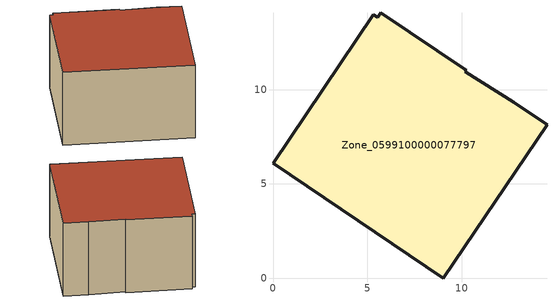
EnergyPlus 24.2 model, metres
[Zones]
Zone_0599100000077797
 floor ground (C_G): 10.18,10.93 12.76,9.31 14.51,8.13 9.02,0 0,6.1 5.32,13.97 5.55,13.82 5.71,14.07 10.24,11.02 z0.9
 wall outside (C_F): 5.32,13.97 0,6.1 9.02,0 14.51,8.13 12.76,9.31 10.18,10.93 10.24,11.02 5.71,14.07 5.55,13.82 5.32,13.97 z0.9:7.73
 roof outside (C_R): 12.76,9.31 10.18,10.93 10.24,11.02 5.71,14.07 5.55,13.82 5.32,13.97 0,6.1 9.02,0 14.51,8.13 z7.73
[BUILDING]
Pand.0599100000077797: North Axis=0; Terrain=City; Loads Convergence Tolerance Value=0.04; Temperature Convergence Tolerance Value=0.4; Solar Distribution=FullExterior; Maximum Number of Warmup Days=25; Minimum Number of Warmup Days=1
[Site:Location]
Rotterdam.The.Hague.AP_ZH_NLD Design_Conditions: Latitude=51.96; Longitude=4.45; Time Zone=1; Elevation=-4.5
[SITE:GROUNDTEMPERATURE:BUILDINGSURFACE]
18, 18, 18, 18, 18, 18, 18, 18, 18, 18, 18, 18
[MATERIAL] Thermal Absorptance=0.9; Solar Absorptance=0.7; Visible Absorptance=0.7
Name | Roughness | Thickness | Conductivity | Density | Specific Heat
G.TC.1975-1991 | MediumSmooth | 0.15 | 0.288461 | 540 | 1210
F.TC.1975-1991 | Rough | 0.3 | 0.230769 | 1920 | 840
R.TC.1975-1991 | MediumRough | 0.2 | 0.153846 | 1500 | 1000
[CONSTRUCTION]
C_G: G.TC.1975-1991
C_F: F.TC.1975-1991
C_R: R.TC.1975-1991
[ZONE]
Zone_0599100000077797: Type=1; Multiplier=1; Ceiling Height=Autocalculate; Volume=Autocalculate; Floor Area=autocalculate; Part of Total Floor Area=Yes
[ZONEINFILTRATION:DESIGNFLOWRATE]
Infil_Zone_0599100000077797: Zone or ZoneList or Space or SpaceList=Zone_0599100000077797; Schedule=AlwaysOn; Design Flow Rate Calculation Method=Flow/Area; Flow Rate per Floor Area=0.003; Constant Term Coefficient=1; Temperature Term Coefficient=0; Velocity Term Coefficient=0; Velocity Squared Term Coefficient=0
[HVACTEMPLATE:ZONE:IDEALLOADSAIRSYSTEM]
Zone_0599100000077797: Maximum Heating Supply Air Temperature=50; Minimum Cooling Supply Air Temperature=13; Maximum Heating Supply Air Humidity Ratio=0.0156; Minimum Cooling Supply Air Humidity Ratio=0.0077; Heating Limit=NoLimit; Cooling Limit=NoLimit; Dehumidification Control Type=ConstantSensibleHeatRatio; Cooling Sensible Heat Ratio=0.7; Dehumidification Setpoint=60; Humidification Control Type=None; Humidification Setpoint=30; Outdoor Air Method=None; Outdoor Air Flow Rate per Person=0.00944; Outdoor Air Flow Rate per Zone Floor Area=0; Outdoor Air Flow Rate per Zone=0; Demand Controlled Ventilation Type=None; Outdoor Air Economizer Type=NoEconomizer; Heat Recovery Type=None; Sensible Heat Recovery Effectiveness=0.7; Latent Heat Recovery Effectiveness=0.65
[ZONECONTROL:THERMOSTAT]
ThermostatControl_Zone_0599100000077797: Zone or ZoneList=Zone_0599100000077797; Control Type Schedule=DualSetpointControlType; Control 1=Thermostat_Zone_0599100000077797; Temperature Difference Between Cutout And Setpoint=0
[THERMOSTATSETPOINT:DUALSETPOINT]
Thermostat_Zone_0599100000077797: Heating Setpoint Temperature Schedule=HeatingSetpoint_Zone_0599100000077797; Cooling Setpoint Temperature Schedule=CoolingSetpoint_Zone_0599100000077797
[SCHEDULE:COMPACT]
HeatingSetpoint_Zone_0599100000077797: Through: 12/31, For: AllDays, Until: 24:00, 21
CoolingSetpoint_Zone_0599100000077797: Through: 12/31, For: AllDays, Until: 24:00, 24
DualSetpointControlType: Through: 12/31, For: AllDays, Until: 24:00, 4
AlwaysOn: Through: 12/31, For: AllDays, Until: 24:00, 1
